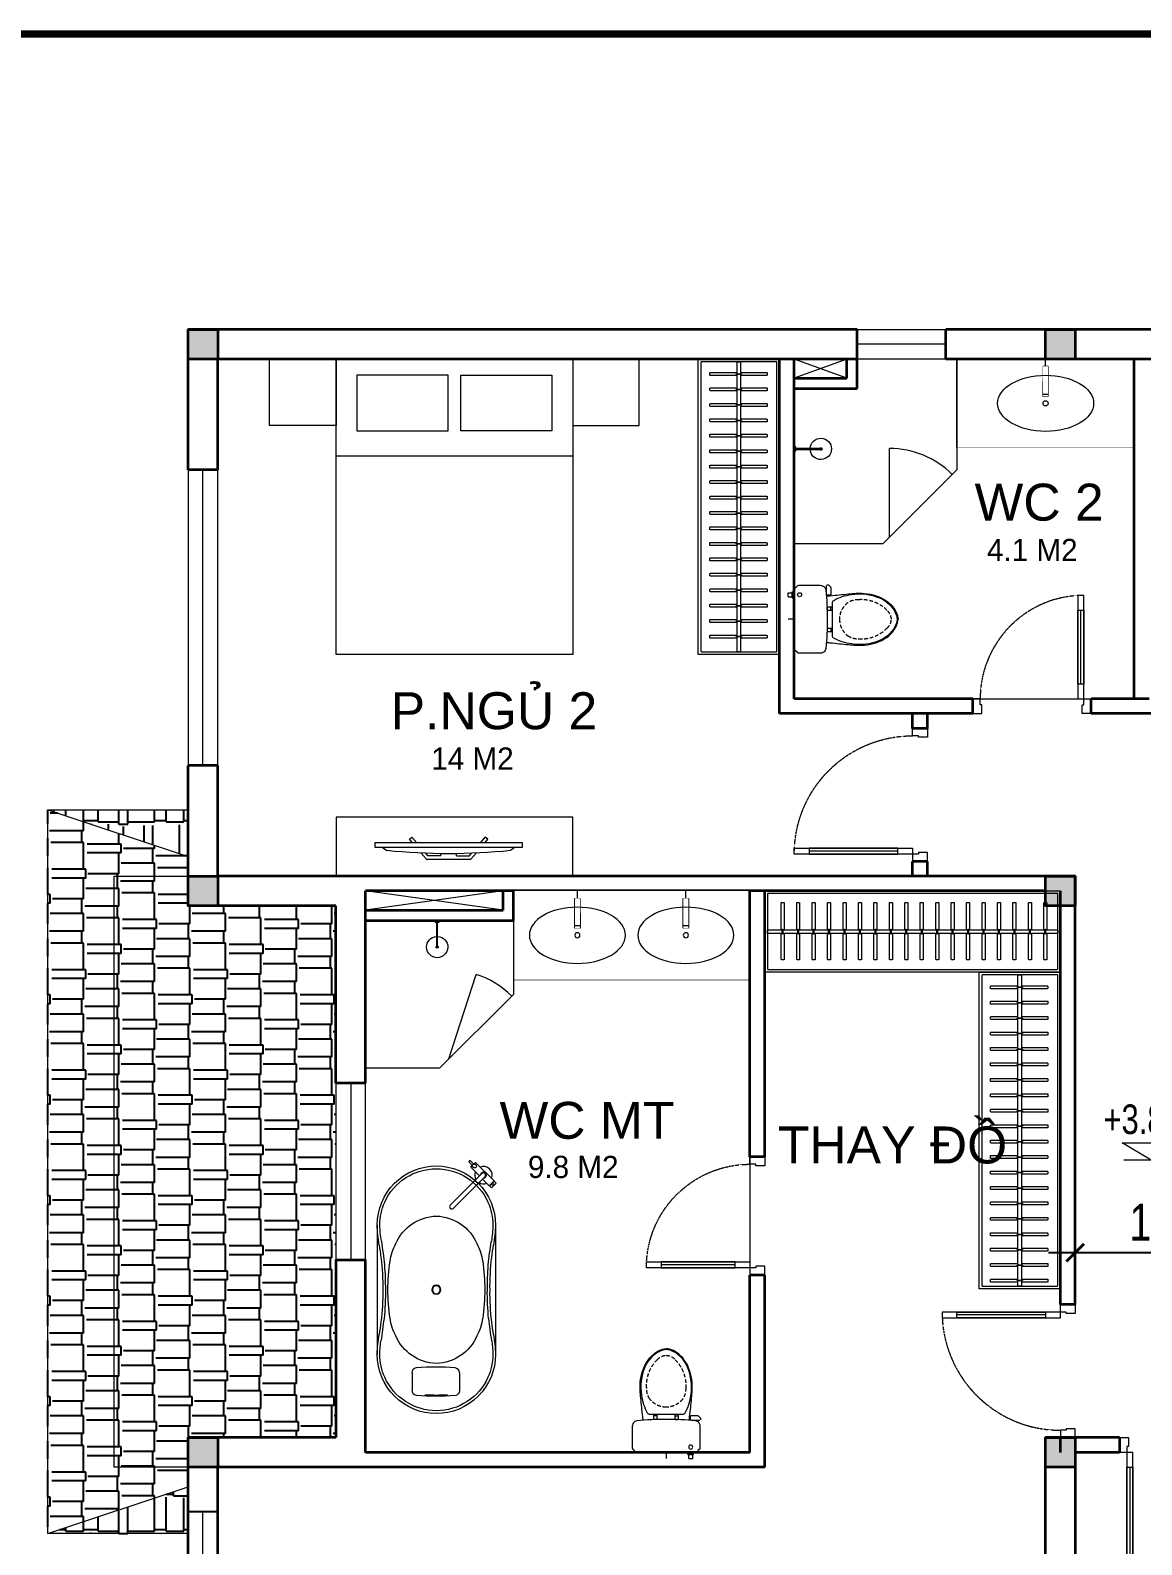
# Model space of a CAD drawing. Header units: millimetres. Extents: x 33748 to 451939, y -263262 to 62681.
# Drawn here: x 210041 to 217559, y -239364 to -229113 of the extents above; entities that cross this region are included whole.
import ezdxf

# ---------------------------------------------------------------- set-up
doc = ezdxf.new("R2010")
doc.units = ezdxf.units.MM
doc.header["$PDMODE"] = 98
for name, pattern in [('CENTER', [50.8, 31.75, -6.35, 6.35, -6.35]), ('DASHED', [0.75, 0.5, -0.25]), ('HIDDEN', [0.375, 0.25, -0.125]), ('X-5M-G-MB PHONGNGU$0$HIDDEN2', [0.1875, 0.125, -0.0625]), ('xref-thap C (mb tang 32-2)$0$HIDDEN', [0.375, 0.25, -0.125]), ('Xref-VCMT-BT3 - tuong bao$0$HIDDEN', [0.375, 0.25, -0.125])]:
    doc.linetypes.add(name, pattern=pattern)
doc.layers.get('Defpoints').update_dxf_attribs({"color": 202, "lineweight": 13})
for name, color, linetype, lineweight in [('-CONCRETE', 1, 'Continuous', 35), ('-DOOR', 137, 'Continuous', 9), ('-FURNITURE', 46, 'Continuous', 9), ('-HIDE', 3, 'HIDDEN', 13), ('-KH', 143, 'Continuous', 13), ('-LINE1', 7, 'Continuous', 18), ('-RANH GIOI KHU DAT', 12, 'CENTER', 18), ('-TEXT', 7, 'Continuous', 15), ('-WALL', 4, 'Continuous', 35), ('Bighome_khuat', 251, 'DASHED', 5)]:
    doc.layers.add(name, color=color, linetype=linetype, lineweight=lineweight)
for name, color, linetype in [('-HATCH CONCRETE', 54, 'Continuous'), ('12. NET DIM', 9, 'Continuous'), ('13. NET HATCH', 252, 'Continuous'), ('TEXT25', 2, 'Continuous')]:
    doc.layers.add(name, color=color, linetype=linetype)
doc.styles.add('1', font='arial.ttf')
doc.styles.add('AVANH', font='', dxfattribs={"width": 0.8})
doc.styles.get("Standard").update_dxf_attribs({"font": 'arial.ttf'})
doc.styles.add('T1', font='', dxfattribs={"height": 200})
doc.styles.get('AVANH').set_extended_font_data('.VnAvantH')
doc.styles.get('T1').set_extended_font_data('VNgeometric Light')
doc.dimstyles.new('C_100A3', dxfattribs={"dimscale": 100, "dimtxt": 2.5, "dimasz": 1.2, "dimexe": 1.8, "dimexo": 0, "dimgap": 0.75, "dimtad": 1, "dimdec": 0, "dimzin": 0, "dimdsep": 46, "dimtxsty": 'AVANH', "dimblk": 'ARCHTICK', "dimcen": 0, "dimdle": 1.8, "dimclrd": 256, "dimclre": 256, "dimclrt": 7, "dimadec": 0, "dimazin": 0, "dimtfac": 0.0001, "dimtdec": 0, "dimtix": 1, "dimtmove": 2, "dimatfit": 3, "dimldrblk": 'ARCHTICK', "dimfxl": 1.8, "dimtolj": 1, "dimtzin": 0, "dimarcsym": 0})

# ---------------------------------------------------------------- blocks, each defined once
blk = doc.blocks.new('Sink_Cicle')
blk.add_lwpolyline([(17, -50), (-17, -50), (-18, -252), (17, -252)], close=True)
blk.add_circle((0, -300), 17.5)
at = {"layer": 'Defpoints'}
blk.add_line((0, -100), (0, 0), dxfattribs=at)
blk.add_wipeout([(17, -50), (-17, -50), (-18, -252), (17, -252)])
at = {"layer": '-FURNITURE', "linetype": 'Continuous'}
blk.add_ellipse((0, -300), major_axis=(-325, 0), ratio=0.584615, dxfattribs=at)
blk.add_line((-18, -237), (17, -237))
blk = doc.blocks.new('*U1586')
at = {"ltscale": 300}
blk.add_lwpolyline([(0, 0), (1200, 0), (1200, -600), (0, -600)], close=True, dxfattribs=at)
blk.add_wipeout([(0, 0), (1200, 0), (1200, -600), (0, -600)], dxfattribs=at)
blk.add_blockref('Sink_Cicle', (600, 0), dxfattribs=at)
blk = doc.blocks.new('A$C52EE6B0C')
for p, q in [((-17.21, 15.73), (17.22, 15.73)), ((-17.21, -15.76), (17.25, -15.76))]:
    blk.add_line(p, q)
for radius in [1.2, 1.06]:
    blk.add_circle((0, -0.01), radius)
for centre, radius, start, end in [((-17.24, -0.01), 15.75, 90, 180.006), ((-17.21, 0), 15.03, 114.0143, 180.0588), ((-17.26, 0.1), 14.92, 89.8926, 114.0143), ((-18.18, -21.57), 37.31, 80.3254, 88.5595), ((-17.86, -16.41), 31.44, 80.9553, 88.8517), ((3.49, 116.01), 102.69, 260.8064, 264.3565), ((-5.42, -2.21), 14.69, 98.5198, 117.8513), ((10, 158.8), 145.24, 261.3218, 262.6566), ((-0.88, 77.07), 62.8, 262.9723, 270.8035), ((-0.26, -36.68), 49.55, 89.6984, 98.5198), ((-0.44, 89.41), 75.84, 265.3361, 270.3355), ((0.89, 77.07), 62.8, 269.1965, 277.0277), ((0.58, 84.46), 70.9, 269.5363, 275.751), ((0.27, -36.68), 49.55, 81.4802, 90.3016), ((5.43, -2.21), 14.69, 62.1487, 81.4802), ((-18.44, 226.88), 214.55, 276.9922, 278.5968), ((-9.99, 158.8), 145.24, 277.3434, 278.6782), ((18.19, -21.57), 37.31, 91.4405, 99.6746), ((17.5, -11.01), 26.04, 90.5716, 98.5262), ((17.38, 0.65), 14.38, 65.524, 90.5716), ((17.25, -0.01), 15.75, 359.994, 90), ((17.03, -0.12), 15.22, 0.4019, 65.524), ((-7.45, -0.4), 12.19, 113.3669, 178.172), ((7.46, -0.4), 12.19, 1.828, 66.6331), ((28.3, 2.77), 0.286, 160.8079, 185.6776), ((1.03, 0.06), 27.11, 359.8448, 5.6776), ((28.15, 2.82), 0.123, 123.4741, 160.8079), ((28.12, 2.87), 0.0732, 85.7912, 123.4741), ((28.11, 2.83), 0.109, 39.0943, 85.7912), ((27.99, 2.72), 0.275, 4.9413, 41.0024), ((1.84, 0.05), 26.56, 359.8607, 5.8154), ((-17.24, -0.02), 15.75, 179.994, 270), ((-17.21, -0.03), 15.03, 179.9411, 245.9857), ((-7.45, 0.37), 12.19, 181.828, 246.6331), ((7.46, 0.37), 12.19, 293.3669, 358.172), ((17.25, -0.02), 15.75, 270, 0.006), ((17.03, 0.09), 15.22, 294.476, 359.5981), ((1.03, -0.09), 27.11, 354.3224, 0.1552), ((28.3, -2.8), 0.286, 174.3224, 199.1921), ((28.15, -2.85), 0.123, 199.1921, 236.5259), ((28.12, -2.89), 0.0732, 236.5259, 274.2088), ((28.11, -2.86), 0.109, 274.2088, 320.9057), ((27.99, -2.75), 0.275, 318.9976, 355.0587), ((1.84, -0.08), 26.56, 354.1846, 0.1393), ((-5.42, 2.18), 14.69, 242.1487, 261.4802), ((5.43, 2.18), 14.69, 278.5198, 297.8513), ((-17.26, -0.13), 14.92, 245.9857, 270.1074), ((-18.18, 21.54), 37.31, 271.4405, 279.6746), ((-17.86, 16.38), 31.44, 271.1483, 279.0447), ((3.49, -116.04), 102.69, 95.6435, 99.1936), ((10, -158.82), 145.24, 97.3434, 98.6782), ((-0.88, -77.1), 62.8, 89.1965, 97.0277), ((-0.26, 36.65), 49.55, 261.4802, 270.3016), ((-0.44, -89.44), 75.84, 89.6645, 94.6639), ((0.27, 36.65), 49.55, 269.6984, 278.5198), ((0.58, -84.49), 70.9, 84.249, 90.4637), ((0.89, -77.1), 62.8, 82.9723, 90.8035), ((-18.44, -226.91), 214.55, 81.4032, 83.0078), ((-9.99, -158.82), 145.24, 81.3218, 82.6566), ((18.19, 21.54), 37.31, 260.3254, 268.5595), ((17.5, 10.99), 26.04, 261.4738, 269.4284), ((17.38, -0.67), 14.38, 269.4284, 294.476)]:
    blk.add_arc(centre, radius, start, end)
at = {"layer": 'Defpoints'}
for tag, p in [('MODELNUMBER', (0, 0)), ('TRADENAME', (0, 0)), ('PRODUCT', (0, 0)), ('MATERIAL', (0, -0.01))]:
    blk.add_attdef(tag, p, '', height=0.001, dxfattribs=at)
blk = doc.blocks.new('A$C4D835AF5')
at = {"layer": '-FURNITURE', "ltscale": 8}
for p, q in [((-3.94, 0.33), (-3.94, 0.87)), ((-3.86, 0.31), (-3.92, 0.31)), ((3.15, 0.91), (-3.9, 0.91)), ((-3.55, 0.46), (-3.55, 0.49)), ((-3.34, 0.49), (-3.34, 0.46)), ((-0.59, 0), (-0.59, -12.09)), ((0.59, 0), (0.59, -12.09)), ((3.15, -0.91), (3.15, 0.91)), ((3.17, 0.9), (3.15, 0.9)), ((3.17, -0.9), (3.17, 0.9)), ((3.19, 0.91), (3.98, 0.91)), ((4, -0.89), (4, 0.89)), ((-3.94, -0.87), (-3.94, -0.33)), ((-3.86, -0.31), (-3.92, -0.31)), ((-0.59, -0.91), (-3.9, -0.91)), ((-3.7, -0.45), (-3.7, -0.42)), ((-3.63, -0.46), (-3.62, -0.45)), ((-3.59, -0.47), (-3.59, -0.46)), ((-3.52, -0.47), (-3.52, -0.47)), ((-3.48, -0.49), (-3.49, -0.47)), ((-3.41, -0.49), (-3.4, -0.47)), ((-3.37, -0.47), (-3.37, -0.47)), ((-3.3, -0.47), (-3.3, -0.46)), ((-3.26, -0.46), (-3.27, -0.45)), ((-3.19, -0.45), (-3.19, -0.42)), ((3.15, -0.91), (0.59, -0.91)), ((3.17, -0.9), (3.15, -0.9)), ((3.19, -0.91), (3.98, -0.91))]:
    blk.add_line(p, q, dxfattribs=at)
for radius in [0.311, 0.264]:
    blk.add_circle((3.58, 0), radius, dxfattribs=at)
for centre, radius, start, end in [((-5.16, 0), 0.25, 92.2606, 178.0931), ((-5.17, -0.01), 0.24, 175.3989, 267.6837), ((-5.41, -2528.91), 2529.16, 89.96608, 89.99458), ((-3.9, 0.87), 0.0394, 90, 180), ((-3.92, 0.33), 0.0197, 180, 270), ((-3.44, -0.18), 0.68, 90.0156, 98.8981), ((-3.45, -0.18), 0.68, 81.1019, 89.9843), ((0, 0), 2.36, 22.5403, 157.4597), ((0, 0), 0.787, 318.5904, 221.4096), ((0, 0), 0.591, 0, 180), ((3.19, 0.89), 0.0197, 90, 180), ((3.98, 0.89), 0.0197, 0, 90), ((-4.56, 275.44), 275.69, 269.8714, 270.1344), ((-3.92, -0.33), 0.0197, 90, 180), ((-3.9, -0.87), 0.0394, 180, 270), ((-3.69, -0.45), 0.0116, 184.9731, 258.0341), ((-3.65, -0.25), 0.212, 257.2816, 272.5837), ((-3.64, -0.45), 0.0113, 272.4657, 345.4476), ((-3.58, -0.47), 0.0111, 186.415, 247.4427), ((-3.54, -0.29), 0.191, 257.5175, 274.7853), ((-3.53, -0.47), 0.013, 270.8628, 343.9334), ((-3.47, -0.49), 0.0123, 192.379, 260.1423), ((-3.45, -0.3), 0.207, 262.2006, 277.9341), ((-3.42, -0.49), 0.0113, 277.3078, 350.62), ((-3.36, -0.47), 0.012, 194.1286, 259.0417), ((-3.34, -0.27), 0.209, 264.2063, 279.0284), ((-3.31, -0.47), 0.013, 269.1876, 350.2219), ((-3.25, -0.45), 0.0111, 194.1922, 261.8514), ((-3.24, -0.24), 0.225, 267.1756, 281.6728), ((-3.2, -0.45), 0.0128, 280.6032, 352.1474), ((0, 0), 2.36, 202.5403, 255.4906), ((0, 0), 2.36, 284.5093, 337.4597), ((3.19, -0.89), 0.0197, 180, 270), ((3.98, -0.89), 0.0197, 270, 0), ((0, -12.09), 0.591, 180, 0)]:
    blk.add_arc(centre, radius, start, end, dxfattribs=at)
blk.add_ellipse((-3.44, 0), major_axis=(0.555, 0), ratio=0.849194, dxfattribs=at)
for tag, p in [('MODELNUMBER', (0, 0.01)), ('TRADENAME', (0, 0.01)), ('PRODUCT', (0, 0.01)), ('MATERIAL', (0, 0))]:
    blk.add_attdef(tag, p, '', height=0.001, dxfattribs=at)
blk = doc.blocks.new('A$C513779E1')
at = {"layer": '-FURNITURE', "ltscale": 5}
for p, q in [((-156, -560), (-156, -682)), ((164, -561), (164, -682))]:
    blk.add_line(p, q, dxfattribs=at)
for centre, radius, start, end in [((-121, -560), 34.2, 97.7975, 180.4786), ((-1, -2204), 1683, 85.3853, 94.2746), ((130, -561), 34.2, 359.5588, 82.2399), ((-122, -683), 34.2, 179.465, 262.1462), ((-1, 962), 1683, 265.7382, 274.6274), ((130, -682), 34.2, 277.7038, 0.3849)]:
    blk.add_arc(centre, radius, start, end, dxfattribs=at)
at = {"layer": '-FURNITURE', "ltscale": 8}
ref = blk.add_blockref('A$C4D835AF5', (-319, 776), dxfattribs=dict(at, xscale=-25.08682081009749, yscale=25.08682081009749, zscale=25.08682081009749, rotation=45))
ref.add_attrib('MODELNUMBER', 'K-T97328-4', (-319, 776), dxfattribs={"layer": 'Defpoints', "height": 0.0251, "rotation": 225})
ref.add_attrib('TRADENAME', 'PURIST', (-319, 776), dxfattribs={"layer": 'Defpoints', "height": 0.0251, "rotation": 225})
ref.add_attrib('PRODUCT', 'BATH FILLER', (-319, 776), dxfattribs={"layer": 'Defpoints', "height": 0.0251, "rotation": 225})
ref.add_attrib('MATERIAL', 'PREMIUM MATERIALS', (-319, 776), dxfattribs={"layer": 'Defpoints', "height": 0.0251, "rotation": 225})
at = {"layer": '-FURNITURE', "xscale": 25.39829667096628, "yscale": 25.39829667096628, "zscale": 25.39829667096628, "rotation": 270}
blk.add_blockref('A$C52EE6B0C', (0, 0), dxfattribs=at).add_auto_attribs({'MODELNUMBER': 'K-1800', 'TRADENAME': 'ABRAZO', 'PRODUCT': 'BATH', 'MATERIAL': 'LITHOCAST'})
blk = doc.blocks.new('shower')
for points in [[(180919, -32316), (180912, -32316), (180912, -32147), (180919, -32147)], [(180929, -32327), (180902, -32327), (180902, -32316), (180929, -32316)]]:
    blk.add_lwpolyline(points, close=True)
for radius, start, end in [(72, 272.7907, 267.2093), (8.35, 294.8355, 245.1645)]:
    blk.add_arc((180916, -32147), radius, start, end)
blk = doc.blocks.new('A$C18091ED7')
for p, q in [((0, -42), (0, 0)), ((146, -27), (179, -27)), ((146, -27), (146, -30)), ((146, -30), (166, -30)), ((153, -37), (146, -30)), ((152, 0), (152, -27)), ((152, 0), (179, 0)), ((153, -37), (166, -37)), ((153, -40), (153, -37)), ((153, -40), (178, -40)), ((153, -40), (178, -40)), ((153, -40), (153, -42)), ((185, -30), (166, -30)), ((178, -37), (166, -37)), ((185, -30), (178, -37)), ((178, -37), (178, -40)), ((178, -40), (178, -42)), ((179, 0), (179, -27)), ((179, -27), (185, -27)), ((185, -27), (185, -30)), ((-83, -267), (-83, -300)), ((-83, -278), (-83, -288)), ((-61, -290), (-83, -290)), ((-63, -265), (-81, -265)), ((-61, -267), (-61, -300)), ((61, -267), (61, -300)), ((61, -290), (83, -290)), ((63, -265), (81, -265)), ((83, -267), (83, -300)), ((83, -278), (83, -288)), ((165, -262), (165, -290)), ((168, -260), (228, -260)), ((168, -292), (207, -292)), ((231, -274), (231, -262))]:
    blk.add_line(p, q)
for points in [[(230, -219, -0.137407), (225, -235), (222, -241, -0.236081), (198, -255, -0.051961), (-198, -255, -0.236081), (-222, -241), (-225, -235, -0.137407), (-230, -219), (-230, -72, -0.198912), (-226, -63), (-209, -46, -0.198912), (-200, -42), (0, -42), (200, -42, -0.198912), (209, -46), (226, -63, -0.198912), (230, -72)], [(144, -619, -0.212405), (26, -734, -0.027685), (-1, -739, -0.022279), (-26, -734, -0.212405), (-144, -619, -0.142796), (-167, -428, -0.093005), (-128, -309, -0.256439), (-111, -300), (0, -300), (111, -300, -0.256439), (128, -309, -0.093005), (167, -428, -0.142796)]]:
    blk.add_lwpolyline(points, format="xyb", close=True)
at = {"linetype": 'xref-thap C (mb tang 32-2)$0$HIDDEN', "ltscale": 100}
blk.add_lwpolyline([(61, -669, -0.199031), (0, -699, -0.199031), (-61, -669, -0.218924), (-132, -478, -0.153791), (-112, -404, -0.236701), (0, -348, -0.236701), (112, -404, -0.153791), (132, -478, -0.218924)], format="xyb", close=True, dxfattribs=at)
blk.add_circle((166, -78), 13.9)
for centre, radius, start, end in [((-81, -267), 1.98, 90, 180), ((-63, -267), 1.98, 0, 90), ((63, -267), 1.98, 90, 180), ((81, -267), 1.98, 0, 90), ((168, -262), 2.47, 90, 180), ((168, -290), 2.47, 180, 270), ((207, -277), 15.5, 270, 306.4659), ((168, -225), 80.1, 306.4659, 320.3123), ((228, -274), 2.47, 320.3123, 0)]:
    blk.add_arc(centre, radius, start, end)
for points in [[(-156, -259), (-157, -267), (-164, -328), (-169, -385), (-184, -528), (-136, -679), (-50, -735), (-20, -741), (0, -744)], [(156, -259), (157, -267), (164, -328), (169, -385), (184, -528), (136, -679), (50, -735), (20, -741), (0, -744)]]:
    blk.add_open_spline(points, degree=3, knots=[130.613938, 130.613938, 130.613938, 130.613938, 152.852109, 311.129351, 417.703951, 561.383393, 697.692632, 710.812262, 710.812262, 710.812262, 710.812262])
blk = doc.blocks.new('*U52')
at = {"color": 251}
blk.add_line((-70, 100), (-70, 600), dxfattribs=at)
for points in [[(-50, 0), (-50, 700), (-90, 700), (-90, 0)], [(-50, 100), (-90, 100), (-90, 600), (-50, 600)], [(-800, -100), (-740, -100), (-740, -40), (-750, -40), (-750, 0), (-800, 0)], [(0, -100), (-60, -100), (-60, -40), (-50, -40), (-50, 0), (0, 0)]]:
    blk.add_lwpolyline(points, close=True)
at = {"layer": 'Bighome_khuat', "linetype": 'Xref-VCMT-BT3 - tuong bao$0$HIDDEN'}
blk.add_arc((-50, 0), 700, 90, 180, dxfattribs=at)
blk = doc.blocks.new('DANH COT')
at = {"layer": '-KH'}
blk.add_line((0, 0), (368, 0), dxfattribs=at)
blk.add_lwpolyline([(379, 118), (-11, 118), (184, 0)], close=True, dxfattribs=at)
blk.add_solid([(184, 0), (184, 118), (379, 118), (184, 0)], dxfattribs=at)
at = {"layer": '-TEXT', "style": '1', "width": 0.75}
blk.add_attdef('CAODO', (-142, 178), '', height=180, dxfattribs=at)
blk = doc.blocks.new('*U53')
at = {"color": 251}
blk.add_line((-70, 100), (-70, 700), dxfattribs=at)
for points in [[(-50, 0), (-50, 800), (-90, 800), (-90, 0)], [(-50, 100), (-90, 100), (-90, 700), (-50, 700)], [(-900, -100), (-840, -100), (-840, -40), (-850, -40), (-850, 0), (-900, 0)], [(0, -100), (-60, -100), (-60, -40), (-50, -40), (-50, 0), (0, 0)]]:
    blk.add_lwpolyline(points, close=True)
at = {"layer": 'Bighome_khuat', "linetype": 'Xref-VCMT-BT3 - tuong bao$0$HIDDEN'}
blk.add_arc((-50, 0), 800, 90, 180, dxfattribs=at)
blk = doc.blocks.new('A$C32e20c34')
blk.add_line((657, 2050), (657, 450))
for points in [[(0, 2050), (450, 2050), (450, 2500), (0, 2500)], [(109, 1910), (485.5, 1910), (485.5, 1292.5), (109, 1292.5)], [(109, 590), (485.5, 590), (485.5, 1207.5), (109, 1207.5)], [(0, 450), (450, 450), (450, 0), (0, 0)]]:
    blk.add_lwpolyline(points, close=True)
blk.add_lwpolyline([(0, 2050), (2000, 2050), (2000, 450), (0, 450), (0, 2050)])
blk = doc.blocks.new('XR.MB.LM123$0$tvi 1')
blk.add_lwpolyline([(29, 0), (29, -1000), (0, -1000), (0, 0)], close=True)
for points in [[(29, -50), (52, -81)], [(-24, -236), (-39, -252)], [(0, -285), (-39, -252)], [(0, -256), (-24, -236)], [(70, -315), (111, -350), (111, -650), (70, -685)], [(89, -446), (89, -360), (71, -345)], [(89, -446), (73, -446)], [(89, -554), (89, -640), (71, -655)], [(89, -554), (73, -554)], [(0, -715), (-39, -748)], [(-24, -764), (-39, -748)], [(0, -744), (-24, -764)], [(29, -950), (52, -919)]]:
    blk.add_lwpolyline(points)
blk.add_arc((-4025, -500), 4099, 354.1311, 5.8689)
blk = doc.blocks.new('*U260')
at = {"linetype": 'X-5M-G-MB PHONGNGU$0$HIDDEN2'}
for points in [[(0, 600), (0, 0), (2182, 0), (2182, 600)], [(2162, 580), (2162, 20), (20, 20), (20, 580)], [(2162, 287), (2162, 313), (20, 313), (20, 287)], [(114, 319), (109, 319), (109, 280), (114, 280)], [(228, 319), (223, 319), (223, 280), (228, 280)], [(342, 319), (337, 319), (337, 280), (342, 280)], [(456, 319), (451, 319), (451, 280), (456, 280)], [(570, 319), (565, 319), (565, 280), (570, 280)], [(684, 319), (679, 319), (679, 280), (684, 280)], [(798, 319), (793, 319), (793, 280), (798, 280)], [(912, 319), (907, 319), (907, 280), (912, 280)], [(1026, 319), (1021, 319), (1021, 280), (1026, 280)], [(1140, 319), (1135, 319), (1135, 280), (1140, 280)], [(1254, 319), (1249, 319), (1249, 280), (1254, 280)], [(1368, 319), (1363, 319), (1363, 280), (1368, 280)], [(1482, 319), (1477, 319), (1477, 280), (1482, 280)], [(1596, 319), (1591, 319), (1591, 280), (1596, 280)], [(1710, 319), (1705, 319), (1705, 280), (1710, 280)], [(1824, 319), (1819, 319), (1819, 280), (1824, 280)], [(1938, 319), (1933, 319), (1933, 280), (1938, 280)], [(2052, 319), (2047, 319), (2047, 280), (2052, 280)]]:
    blk.add_lwpolyline(points, close=True, dxfattribs=at)
for points in [[(122, 313), (122, 515), (100, 515), (100, 313)], [(236, 313), (236, 515), (214, 515), (214, 313)], [(350, 313), (350, 515), (328, 515), (328, 313)], [(464, 313), (464, 515), (442, 515), (442, 313)], [(578, 313), (578, 515), (556, 515), (556, 313)], [(692, 313), (692, 515), (670, 515), (670, 313)], [(806, 313), (806, 515), (784, 515), (784, 313)], [(920, 313), (920, 515), (898, 515), (898, 313)], [(1034, 313), (1034, 515), (1012, 515), (1012, 313)], [(1148, 313), (1148, 515), (1126, 515), (1126, 313)], [(1262, 313), (1262, 515), (1240, 515), (1240, 313)], [(1376, 313), (1376, 515), (1354, 515), (1354, 313)], [(1490, 313), (1490, 515), (1468, 515), (1468, 313)], [(1604, 313), (1604, 515), (1582, 515), (1582, 313)], [(1718, 313), (1718, 515), (1696, 515), (1696, 313)], [(1832, 313), (1832, 515), (1810, 515), (1810, 313)], [(1946, 313), (1946, 515), (1924, 515), (1924, 313)], [(2060, 313), (2060, 515), (2038, 515), (2038, 313)], [(100, 287), (100, 92), (122, 92), (122, 287)], [(214, 287), (214, 92), (236, 92), (236, 287)], [(328, 287), (328, 92), (350, 92), (350, 287)], [(442, 287), (442, 92), (464, 92), (464, 287)], [(556, 287), (556, 92), (578, 92), (578, 287)], [(670, 287), (670, 92), (692, 92), (692, 287)], [(784, 287), (784, 92), (806, 92), (806, 287)], [(898, 287), (898, 92), (920, 92), (920, 287)], [(1012, 287), (1012, 92), (1034, 92), (1034, 287)], [(1126, 287), (1126, 92), (1148, 92), (1148, 287)], [(1240, 287), (1240, 92), (1262, 92), (1262, 287)], [(1354, 287), (1354, 92), (1376, 92), (1376, 287)], [(1468, 287), (1468, 92), (1490, 92), (1490, 287)], [(1582, 287), (1582, 92), (1604, 92), (1604, 287)], [(1696, 287), (1696, 92), (1718, 92), (1718, 287)], [(1810, 287), (1810, 92), (1832, 92), (1832, 287)], [(1924, 287), (1924, 92), (1946, 92), (1946, 287)], [(2038, 287), (2038, 92), (2060, 92), (2060, 287)]]:
    blk.add_lwpolyline(points, dxfattribs=at)
blk = doc.blocks.new('*U96')
at = {"linetype": 'X-5M-G-MB PHONGNGU$0$HIDDEN2'}
for points in [[(0, 600), (0, 0), (2339, 0), (2339, 600)], [(2319, 580), (2319, 20), (20, 20), (20, 580)], [(2319, 287), (2319, 313), (20, 313), (20, 287)], [(114, 319), (109, 319), (109, 280), (114, 280)], [(228, 319), (223, 319), (223, 280), (228, 280)], [(342, 319), (337, 319), (337, 280), (342, 280)], [(456, 319), (451, 319), (451, 280), (456, 280)], [(570, 319), (565, 319), (565, 280), (570, 280)], [(684, 319), (679, 319), (679, 280), (684, 280)], [(798, 319), (793, 319), (793, 280), (798, 280)], [(912, 319), (907, 319), (907, 280), (912, 280)], [(1026, 319), (1021, 319), (1021, 280), (1026, 280)], [(1140, 319), (1135, 319), (1135, 280), (1140, 280)], [(1254, 319), (1249, 319), (1249, 280), (1254, 280)], [(1368, 319), (1363, 319), (1363, 280), (1368, 280)], [(1482, 319), (1477, 319), (1477, 280), (1482, 280)], [(1596, 319), (1591, 319), (1591, 280), (1596, 280)], [(1710, 319), (1705, 319), (1705, 280), (1710, 280)], [(1824, 319), (1819, 319), (1819, 280), (1824, 280)], [(1938, 319), (1933, 319), (1933, 280), (1938, 280)], [(2052, 319), (2047, 319), (2047, 280), (2052, 280)], [(2166, 319), (2161, 319), (2161, 280), (2166, 280)], [(2280, 319), (2275, 319), (2275, 280), (2280, 280)]]:
    blk.add_lwpolyline(points, close=True, dxfattribs=at)
for points in [[(122, 313), (122, 515), (100, 515), (100, 313)], [(236, 313), (236, 515), (214, 515), (214, 313)], [(350, 313), (350, 515), (328, 515), (328, 313)], [(464, 313), (464, 515), (442, 515), (442, 313)], [(578, 313), (578, 515), (556, 515), (556, 313)], [(692, 313), (692, 515), (670, 515), (670, 313)], [(806, 313), (806, 515), (784, 515), (784, 313)], [(920, 313), (920, 515), (898, 515), (898, 313)], [(1034, 313), (1034, 515), (1012, 515), (1012, 313)], [(1148, 313), (1148, 515), (1126, 515), (1126, 313)], [(1262, 313), (1262, 515), (1240, 515), (1240, 313)], [(1376, 313), (1376, 515), (1354, 515), (1354, 313)], [(1490, 313), (1490, 515), (1468, 515), (1468, 313)], [(1604, 313), (1604, 515), (1582, 515), (1582, 313)], [(1718, 313), (1718, 515), (1696, 515), (1696, 313)], [(1832, 313), (1832, 515), (1810, 515), (1810, 313)], [(1946, 313), (1946, 515), (1924, 515), (1924, 313)], [(2060, 313), (2060, 515), (2038, 515), (2038, 313)], [(2174, 313), (2174, 515), (2152, 515), (2152, 313)], [(2288, 313), (2288, 515), (2266, 515), (2266, 313)], [(100, 287), (100, 92), (122, 92), (122, 287)], [(214, 287), (214, 92), (236, 92), (236, 287)], [(328, 287), (328, 92), (350, 92), (350, 287)], [(442, 287), (442, 92), (464, 92), (464, 287)], [(556, 287), (556, 92), (578, 92), (578, 287)], [(670, 287), (670, 92), (692, 92), (692, 287)], [(784, 287), (784, 92), (806, 92), (806, 287)], [(898, 287), (898, 92), (920, 92), (920, 287)], [(1012, 287), (1012, 92), (1034, 92), (1034, 287)], [(1126, 287), (1126, 92), (1148, 92), (1148, 287)], [(1240, 287), (1240, 92), (1262, 92), (1262, 287)], [(1354, 287), (1354, 92), (1376, 92), (1376, 287)], [(1468, 287), (1468, 92), (1490, 92), (1490, 287)], [(1582, 287), (1582, 92), (1604, 92), (1604, 287)], [(1696, 287), (1696, 92), (1718, 92), (1718, 287)], [(1810, 287), (1810, 92), (1832, 92), (1832, 287)], [(1924, 287), (1924, 92), (1946, 92), (1946, 287)], [(2038, 287), (2038, 92), (2060, 92), (2060, 287)], [(2152, 287), (2152, 92), (2174, 92), (2174, 287)], [(2266, 287), (2266, 92), (2288, 92), (2288, 287)]]:
    blk.add_lwpolyline(points, dxfattribs=at)
blk = doc.blocks.new('_ARCHTICK')
at = {"const_width": 0.15}
blk.add_lwpolyline([(-0.5, -0.5), (0.5, 0.5)], dxfattribs=at)
blk = doc.blocks.new('*D1326')
at = {"layer": '12. NET DIM', "lineweight": -2, "transparency": 16777216}
for p, q in [((218619, -237387), (216929, -237387)), ((217109, -237301), (217109, -237567)), ((218439, -237301), (218439, -237567))]:
    blk.add_line(p, q, dxfattribs=at)
at = {"layer": 'Defpoints', "color": 0, "transparency": 16777216}
for p in [(217109, -237301), (217109, -237387), (218439, -237301)]:
    blk.add_point(p, dxfattribs=at)
at = {"layer": '12. NET DIM', "lineweight": -2, "transparency": 16777216, "xscale": 120, "yscale": 120, "zscale": 120, "rotation": 180}
blk.add_blockref('_ARCHTICK', (217109, -237387), dxfattribs=at)
at = {"layer": '12. NET DIM', "lineweight": -2, "transparency": 16777216, "xscale": 120, "yscale": 120, "zscale": 120}
blk.add_blockref('_ARCHTICK', (218439, -237387), dxfattribs=at)
at = {"layer": '12. NET DIM', "color": 7, "transparency": 16777216, "insert": (217774, -237183), "char_height": 250, "attachment_point": 5, "style": 'AVANH'}
blk.add_mtext('\\A1;1330', dxfattribs=at)
blk = doc.blocks.new('*U59')
at = {"linetype": 'X-5M-G-MB PHONGNGU$0$HIDDEN2'}
for points in [[(0, 600), (0, 0), (2182, 0), (2182, 600)], [(2162, 580), (2162, 20), (20, 20), (20, 580)], [(2162, 287), (2162, 313), (20, 313), (20, 287)], [(114, 319), (109, 319), (109, 280), (114, 280)], [(228, 319), (223, 319), (223, 280), (228, 280)], [(342, 319), (337, 319), (337, 280), (342, 280)], [(456, 319), (451, 319), (451, 280), (456, 280)], [(570, 319), (565, 319), (565, 280), (570, 280)], [(684, 319), (679, 319), (679, 280), (684, 280)], [(798, 319), (793, 319), (793, 280), (798, 280)], [(912, 319), (907, 319), (907, 280), (912, 280)], [(1026, 319), (1021, 319), (1021, 280), (1026, 280)], [(1140, 319), (1135, 319), (1135, 280), (1140, 280)], [(1254, 319), (1249, 319), (1249, 280), (1254, 280)], [(1368, 319), (1363, 319), (1363, 280), (1368, 280)], [(1482, 319), (1477, 319), (1477, 280), (1482, 280)], [(1596, 319), (1591, 319), (1591, 280), (1596, 280)], [(1710, 319), (1705, 319), (1705, 280), (1710, 280)], [(1824, 319), (1819, 319), (1819, 280), (1824, 280)], [(1938, 319), (1933, 319), (1933, 280), (1938, 280)], [(2052, 319), (2047, 319), (2047, 280), (2052, 280)]]:
    blk.add_lwpolyline(points, close=True, dxfattribs=at)
for points in [[(122, 313), (122, 515), (100, 515), (100, 313)], [(236, 313), (236, 515), (214, 515), (214, 313)], [(350, 313), (350, 515), (328, 515), (328, 313)], [(464, 313), (464, 515), (442, 515), (442, 313)], [(578, 313), (578, 515), (556, 515), (556, 313)], [(692, 313), (692, 515), (670, 515), (670, 313)], [(806, 313), (806, 515), (784, 515), (784, 313)], [(920, 313), (920, 515), (898, 515), (898, 313)], [(1034, 313), (1034, 515), (1012, 515), (1012, 313)], [(1148, 313), (1148, 515), (1126, 515), (1126, 313)], [(1262, 313), (1262, 515), (1240, 515), (1240, 313)], [(1376, 313), (1376, 515), (1354, 515), (1354, 313)], [(1490, 313), (1490, 515), (1468, 515), (1468, 313)], [(1604, 313), (1604, 515), (1582, 515), (1582, 313)], [(1718, 313), (1718, 515), (1696, 515), (1696, 313)], [(1832, 313), (1832, 515), (1810, 515), (1810, 313)], [(1946, 313), (1946, 515), (1924, 515), (1924, 313)], [(2060, 313), (2060, 515), (2038, 515), (2038, 313)], [(100, 287), (100, 92), (122, 92), (122, 287)], [(214, 287), (214, 92), (236, 92), (236, 287)], [(328, 287), (328, 92), (350, 92), (350, 287)], [(442, 287), (442, 92), (464, 92), (464, 287)], [(556, 287), (556, 92), (578, 92), (578, 287)], [(670, 287), (670, 92), (692, 92), (692, 287)], [(784, 287), (784, 92), (806, 92), (806, 287)], [(898, 287), (898, 92), (920, 92), (920, 287)], [(1012, 287), (1012, 92), (1034, 92), (1034, 287)], [(1126, 287), (1126, 92), (1148, 92), (1148, 287)], [(1240, 287), (1240, 92), (1262, 92), (1262, 287)], [(1354, 287), (1354, 92), (1376, 92), (1376, 287)], [(1468, 287), (1468, 92), (1490, 92), (1490, 287)], [(1582, 287), (1582, 92), (1604, 92), (1604, 287)], [(1696, 287), (1696, 92), (1718, 92), (1718, 287)], [(1810, 287), (1810, 92), (1832, 92), (1832, 287)], [(1924, 287), (1924, 92), (1946, 92), (1946, 287)], [(2038, 287), (2038, 92), (2060, 92), (2060, 287)]]:
    blk.add_lwpolyline(points, dxfattribs=at)
blk = doc.blocks.new('A$C5C575821')
at = {"layer": '-CONCRETE'}
h = blk.add_hatch(color=256, dxfattribs=at)
h.dxf.hatch_style = 1
h.paths.add_polyline_path([(0, 200), (0, 0), (200, 0), (200, 200)])
blk.add_lwpolyline([(0, 0), (200, 0), (200, 200), (0, 200)], close=True, dxfattribs=at)

msp = doc.modelspace()

# ---------------------------------------------------------------- hatches: boundary and pattern name
at = {"layer": '13. NET HATCH'}
h = msp.add_hatch(dxfattribs=at)
h.set_pattern_fill('MAIGO-02', color=256, scale=20)
h.set_pattern_definition([(0, (-24319.16, -119271.92), (510, 240), [120, -100, 140, -60, 180, -80]), (0, (-24199.16, -119261.92), (510, 240), [100, -380, 80, -120]), (0, (-23959.16, -119286.92), (510, 240), [60, -620]), (90, (-24319.16, -119271.92), (-170, 240), [230, -730]), (90, (-24199.16, -119271.92), (-170, 240), [225, -735]), (90, (-24099.16, -119271.92), (-170, 240), [210, -750]), (90, (-23959.16, -119286.92), (-170, 240), [230, -730]), (90, (-23899.16, -119286.92), (-170, 240), [230, -730]), (90, (-23719.16, -119271.92), (-170, 240), [220, -740])])
h.paths.add_polyline_path([(211109.1, -234705.2), (211109.1, -234388.6), (210159.1, -234388.6)])
h.paths.add_polyline_path([(210159.1, -239288.6), (211109.1, -239288.6), (211109.1, -238971.9)])
h = msp.add_hatch(dxfattribs=at)
h.set_pattern_fill('MAIGO-02', color=256, scale=20, angle=90)
h.set_pattern_definition([(90, (-24319.16, -119271.92), (-240, 510), [120, -100, 140, -60, 180, -80]), (90, (-24329.16, -119151.92), (-240, 510), [100, -380, 80, -120]), (90, (-24304.16, -118911.92), (-240, 510), [60, -620]), (180, (-24319.16, -119271.92), (-240, -170), [230, -730]), (180, (-24319.16, -119151.92), (-240, -170), [225, -735]), (180, (-24319.16, -119051.92), (-240, -170), [210, -750]), (180, (-24304.16, -118911.92), (-240, -170), [230, -730]), (180, (-24304.16, -118851.92), (-240, -170), [230, -730]), (180, (-24319.16, -118671.92), (-240, -170), [220, -740])])
h.paths.add_polyline_path([(211109.1, -238638.6), (212109.1, -238638.6), (212109.1, -235038.6), (211109.1, -235038.6), (211109.1, -234705.2), (210159.1, -234388.6), (210159.1, -239288.6), (211109.1, -238971.9)])

# ---------------------------------------------------------------- linework, layer by layer
at = {"layer": '-DOOR'}
for points in [[(215634.7, -231138.2), (216234.7, -231138.2), (216234.7, -231338.2), (215634.7, -231338.2)], [(211309.1, -232088.4), (211109.1, -232088.4), (211109.1, -234088.4), (211309.1, -234088.4)], [(212109.1, -237438.6), (212309.1, -237438.6), (212309.1, -236238.6), (212109.1, -236238.6)]]:
    msp.add_lwpolyline(points, close=True, dxfattribs=at)
for points in [[(216234.7, -231238.2), (215634.7, -231238.2)], [(211209.1, -234088.4), (211209.1, -232088.4)], [(216417, -233638.6), (217217, -233638.6)], [(212209.1, -236238.6), (212209.1, -237438.6)], [(214909.1, -236738.6), (214909.1, -237538.6)], [(211209.1, -239938.6), (211209.1, -239138.6)]]:
    msp.add_lwpolyline(points, dxfattribs=at)
at = {"layer": '-FURNITURE'}
for points in [[(215564.7, -231468.2), (215209.4, -231338.2)], [(215564.7, -231338.2), (215209.4, -231468.2)], [(215853.7, -232544.1), (215853.7, -231944.1)], [(213239.1, -235068.6), (212309.1, -234938.6)], [(213239.1, -234938.6), (212309.1, -235068.6)], [(212873.4, -236074.2), (213058.3, -235503.5)]]:
    msp.add_lwpolyline(points, dxfattribs=at)
for points in [[(212110.3, -234438.6), (212110.3, -234838.6), (213710.3, -234838.6), (213710.3, -234438.6)], [(214909.1, -234938.6), (213309.1, -234938.6), (213309.1, -235538.6), (214909.1, -235538.6)]]:
    msp.add_lwpolyline(points, close=True, dxfattribs=at)
at = {"layer": '-HATCH CONCRETE'}
msp.add_lwpolyline([(211109.1, -239138.6), (211309.1, -239138.6), (211309.1, -239938.6), (211109.1, -239938.6)], close=True, dxfattribs=at)
at = {"layer": '-HIDE', "ltscale": 10}
msp.add_lwpolyline([(211109.1, -238838.6), (210609.1, -238838.6), (210609.1, -234838.6), (211109.1, -234838.6)], dxfattribs=at)
at = {"layer": '-LINE1'}
for points in [[(211109.1, -239288.6), (210159.1, -239288.6), (210159.1, -234388.6), (211109.1, -234388.6)], [(210159.1, -234388.6), (211109.1, -234705.2)], [(210159.1, -239288.6), (211109.1, -238971.9)]]:
    msp.add_lwpolyline(points, dxfattribs=at)
at = {"layer": '-WALL'}
for p, q in [((211109.1, -232088.4), (211109.1, -231138.2)), ((215634.7, -231138.2), (211109.1, -231138.2)), ((215634.7, -231338.2), (215634.7, -231138.2)), ((218259.1, -231138.2), (216234.7, -231138.2)), ((216234.7, -231338.2), (216234.7, -231138.2)), ((211309.1, -232088.4), (211309.1, -231338.2)), ((215634.7, -231338.2), (211309.1, -231338.2)), ((215109.4, -233738.6), (215109.4, -231338.2)), ((215209.4, -233638.6), (215209.4, -231338.2)), ((215564.7, -231468.2), (215564.7, -231338.2)), ((215634.7, -231538.2), (215634.7, -231338.2)), ((215209.4, -231468.2), (215564.7, -231468.2)), ((215209.4, -231538.2), (215634.7, -231538.2)), ((216417, -233638.6), (215209.4, -233638.6)), ((216417, -233738.6), (216417, -233638.6)), ((217609.4, -233638.6), (217217, -233638.6)), ((217217, -233738.6), (217217, -233638.6)), ((216417, -233738.6), (215109.4, -233738.6)), ((216009.4, -233838.6), (216009.4, -233742.9)), ((216109.4, -233838.6), (216109.4, -233738.6)), ((218509.1, -233738.6), (217217, -233738.6)), ((216109.4, -233838.6), (216009.4, -233838.6)), ((211109.1, -235038.6), (211109.1, -234088.4)), ((211309.1, -234838.6), (211309.1, -234088.4)), ((216009.4, -234838.6), (216009.4, -234738.6)), ((216109.4, -234738.6), (216009.4, -234738.6)), ((216109.4, -234838.6), (216109.4, -234738.6)), ((217109.4, -234838.6), (211309.1, -234838.6)), ((217109.4, -237738.6), (217109.4, -234838.6)), ((212109.1, -235038.6), (211109.1, -235038.6)), ((212109.1, -236238.6), (212109.1, -235038.6)), ((212309.1, -236238.6), (212309.1, -234938.6)), ((216909.4, -234938.6), (212309.1, -234938.6)), ((213239.1, -235068.6), (213239.1, -234938.6)), ((215009.1, -236738.6), (215009.1, -234938.6)), ((217009.4, -237738.6), (217009.4, -234938.6)), ((212309.1, -235068.6), (213239.1, -235068.6)), ((215009.1, -236738.6), (214909.1, -236738.6)), ((214909.1, -238738.6), (214909.1, -237538.6)), ((215009.1, -237538.6), (214909.1, -237538.6)), ((215009.1, -238838.6), (215009.1, -237538.6)), ((217109.4, -237738.6), (217009.4, -237738.6)), ((211109.1, -241938.6), (211109.1, -238638.6)), ((212109.1, -238638.6), (211109.1, -238638.6)), ((216909.4, -244638.6), (216909.4, -238638.6)), ((217009.4, -238638.6), (216909.4, -238638.6)), ((217009.4, -238738.6), (217009.4, -238638.6)), ((217409.1, -238638.6), (217009.4, -238638.6)), ((217409.1, -238638.6), (217409.1, -238738.6)), ((214909.1, -238738.6), (212309.1, -238738.6)), ((217409.1, -238738.6), (217109.4, -238738.6)), ((211309.1, -241938.6), (211309.1, -238838.6)), ((215009.1, -238838.6), (211309.1, -238838.6)), ((217109.4, -238838.6), (217109.4, -244438.6))]:
    msp.add_line(p, q, dxfattribs=at)
for points in [[(211309.1, -232088.4), (211109.1, -232088.4)], [(211309.1, -234088.4), (211109.1, -234088.4)], [(212309.1, -236238.6), (212109.1, -236238.6)], [(212309.1, -238738.6), (212309.1, -237438.6), (212109.1, -237438.6), (212109.1, -238638.6)]]:
    msp.add_lwpolyline(points, dxfattribs=at)

# ---------------------------------------------------------------- block references
at = {"layer": '-DOOR'}
msp.add_blockref('*U52', (217217, -233638.6), dxfattribs=at)
at = {"layer": '-DOOR', "xscale": -1, "rotation": 90}
for name, p in [('*U53', (216009.4, -234738.6)), ('*U52', (214909.1, -237538.6))]:
    msp.add_blockref(name, p, dxfattribs=at)
at = {"layer": '-DOOR'}
for p, rotation in [((217009.4, -237738.6), 90.00000000000001), ((217409.1, -238738.6), 180)]:
    msp.add_blockref('*U53', p, dxfattribs=dict(at, rotation=rotation))
at = {"layer": '-FURNITURE'}
for name, p, rotation in [('A$C32e20c34', (211660.3, -231338.2), 270), ('A$C18091ED7', (215167.3, -233099.6), 90)]:
    msp.add_blockref(name, p, dxfattribs=dict(at, rotation=rotation))
at = {"layer": '-FURNITURE', "extrusion": (0, 0, -1), "xscale": 0.916666666665974, "yscale": 0.916666666665974, "zscale": -0.916666666665974, "rotation": 270}
for name, p in [('*U59', (-215109.4, -231338.2)), ('*U96', (-217009.4, -235488.6))]:
    msp.add_blockref(name, p, dxfattribs=at)
at = {"layer": '-FURNITURE', "extrusion": (0, 0, -1), "xscale": -1, "zscale": -1}
msp.add_blockref('*U1586', (-216309.4, -231338.2), dxfattribs=at)
at = {"layer": '-FURNITURE', "xscale": -1}
for name, p, rotation in [('shower', (247536, -412862.7), 270), ('shower', (31877.9, -267465.2), 180), ('A$C18091ED7', (214343, -238780.7), 180)]:
    msp.add_blockref(name, p, dxfattribs=dict(at, rotation=rotation))
at = {"layer": '-FURNITURE', "extrusion": (0, 0, -1), "rotation": 269.9963102775916}
msp.add_blockref('XR.MB.LM123$0$tvi 1', (-212371.4, -234613), dxfattribs=at)
at = {"layer": '-FURNITURE', "extrusion": (0, 0, -1), "xscale": 0.916666666665974, "yscale": 0.916666666665974, "zscale": -0.916666666665974}
msp.add_blockref('*U260', (-217009.4, -235488.6), dxfattribs=at)
at = {"layer": '-WALL', "xscale": -1}
for p in [(211309.1, -231338.2), (211309.1, -235038.6), (217109.4, -235038.6), (211309.1, -238838.6), (217109.4, -238838.6)]:
    msp.add_blockref('A$C5C575821', p, dxfattribs=at)
at = {"layer": '-WALL'}
ref = msp.add_blockref('DANH COT', (217807, -236761.8), dxfattribs=dict(at, xscale=-1))
ref.add_attrib('CAODO', '+3.800', (217300.7, -236583.9), dxfattribs={"layer": '-TEXT', "height": 200, "style": '1', "width": 0.75})
at = {"xscale": -1}
msp.add_blockref('A$C513779E1', (212787.8, -237637.9), dxfattribs=at)

# ---------------------------------------------------------------- texts
at = {"layer": '-TEXT', "color": 2}
for s, p in [('WC 2', (216429.1, -232432)), ('P.NGỦ 2', (212479.1, -233843.8)), ('WC MT', (213215.8, -236616.2)), ('THAY ĐỒ', (215098, -236782.9))]:
    msp.add_text(s, height=250, dxfattribs=at).set_placement(p)
at = {"layer": 'TEXT25', "style": 'T1'}
for s, rotation, p in [('4.1 M2', 0, (216512.6, -232705.7)), ('14 M2', 360, (212753.9, -234117.4)), ('9.8 M2', 0, (213407.5, -236881.4))]:
    msp.add_text(s, height=150, rotation=rotation, dxfattribs=at).set_placement(p)

# ---------------------------------------------------------------- dimensions: what is measured, and where the dimension line sits
at = {"layer": '12. NET DIM'}
dim = msp.add_linear_dim(base=(217109.4, -237386.9), p1=(218439.1, -237301.1), p2=(217109.4, -237301.1), angle=180, dimstyle='C_100A3', dxfattribs=at)
dim.commit()
dim.dimension.update_dxf_attribs({"geometry": '*D1326', "text_midpoint": (217774.2, -237182.6)})

# ---------------------------------------------------------------- next in the draw order: linework, layer by layer
at = {"layer": '-FURNITURE'}
msp.add_lwpolyline([(216309.4, -231338.2), (216309.4, -232088.4), (215809.4, -232588.4), (215209.4, -232588.4)], dxfattribs=at)
msp.add_arc((215853.7, -232544.1), 600, 45, 90, dxfattribs=at)
at = {"layer": '-RANH GIOI KHU DAT', "linetype": 'HIDDEN', "ltscale": 10, "const_width": 50}
msp.add_lwpolyline([(223809.1, -229138.2), (204809.1, -229138.2), (204809.1, -244138.2), (209809.1, -249138.2), (223809.1, -249138.2)], close=True, dxfattribs=at)
at = {"layer": '-WALL'}
for p, q in [((218259.1, -231338.2), (216234.7, -231338.2)), ((217509.4, -233638.6), (217509.4, -231338.2))]:
    msp.add_line(p, q, dxfattribs=at)

# ---------------------------------------------------------------- next in the draw order: block references
at = {"layer": '-WALL', "xscale": -1}
msp.add_blockref('A$C5C575821', (217109.4, -231338.2), dxfattribs=at)

# ---------------------------------------------------------------- next in the draw order: wipeouts: each hides what was drawn before it
msp.add_wipeout([(214909.1, -234938.6), (213309.1, -234938.6), (213309.1, -235538.6), (214909.1, -235538.6)]).dxf.layer = '-FURNITURE'

# ---------------------------------------------------------------- next in the draw order: linework, layer by layer
at = {"layer": '-FURNITURE'}
msp.add_lwpolyline([(213309.1, -234938.6), (213309.1, -235638.6), (212809.1, -236138.6), (212309.1, -236138.6)], dxfattribs=at)
msp.add_arc((212873.4, -236074.2), 600, 45, 72.04557, dxfattribs=at)
at = {"layer": '-WALL'}
for p, q in [((213309.1, -235138.6), (213309.1, -234938.6)), ((214909.1, -236738.6), (214909.1, -234938.6)), ((212309.1, -235138.6), (213309.1, -235138.6))]:
    msp.add_line(p, q, dxfattribs=at)

# ---------------------------------------------------------------- next in the draw order: block references
at = {"layer": '-FURNITURE', "xscale": -1}
for p in [(213742.3, -234938.6), (214475.8, -234938.6)]:
    msp.add_blockref('Sink_Cicle', p, dxfattribs=at)

doc.saveas('drawing.dxf')
